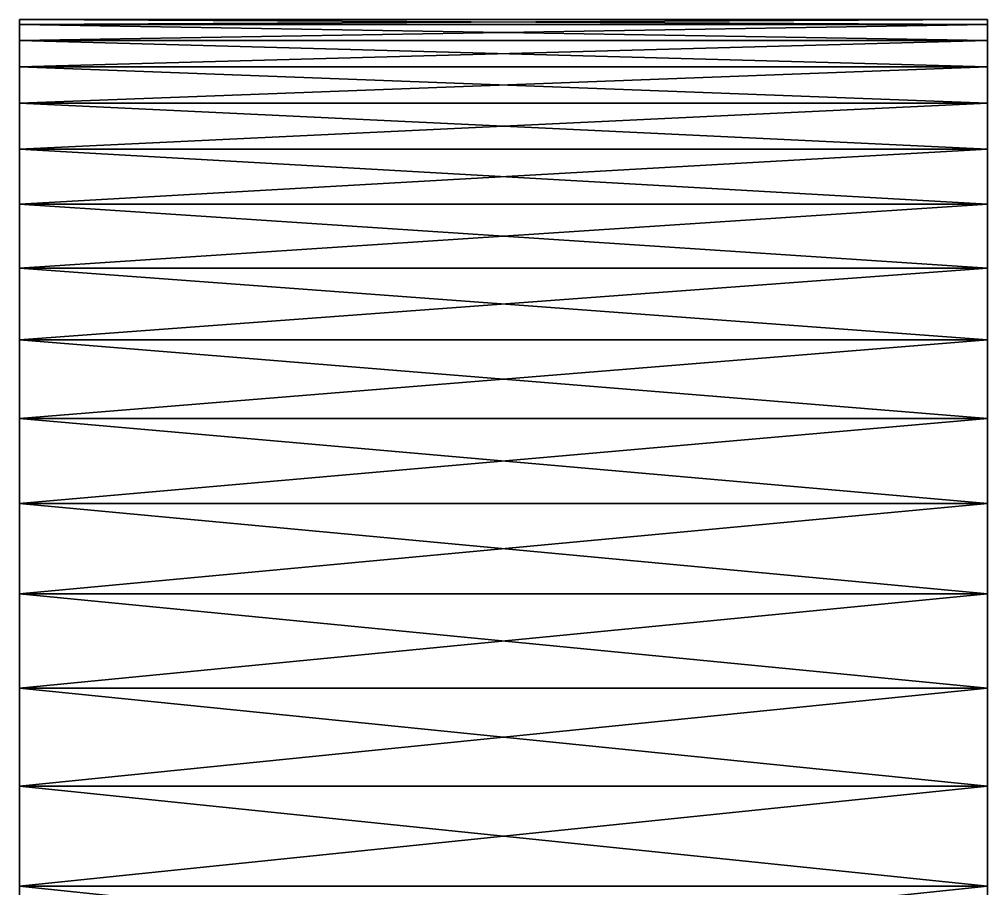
# Model space of a CAD drawing. Extents: x -53 to 3.8, y 0 to 88.2.
# Drawn here: x -7.119 to -3.119, y 84.657 to 88.249 of the extents above; entities that cross this region are included whole.
import ezdxf

# ---------------------------------------------------------------- set-up
doc = ezdxf.new("R2010")
doc.units = 0

msp = doc.modelspace()

# ---------------------------------------------------------------- linework, layer by layer
for points in [[(-7.119, 88.249, 9.5), (-7.119, 84.249), (-7.119, 84.249, 13.5)], [(-7.119, 88.249, 4), (-7.119, 84.249), (-7.119, 88.249, 9.5)], [(-7.119, 84.6671, 0.02191), (-7.119, 84.249), (-7.119, 88.249, 4)], [(-7.119, 88.2271, 3.58189), (-7.119, 84.6671, 0.02191), (-7.119, 88.249, 4)], [(-7.119, 84.249, 13.5), (-7.119, 88.2271, 9.91811), (-7.119, 88.249, 9.5)], [(-7.119, 88.2271, 9.91811), (-3.119, 88.249, 9.5), (-7.119, 88.249, 9.5)], [(-3.119, 88.2271, 9.91811), (-3.119, 88.249, 9.5), (-7.119, 88.2271, 9.91811)], [(-3.119, 88.249, 4), (-7.119, 88.249, 9.5), (-3.119, 88.249, 9.5)], [(-7.119, 88.249, 4), (-7.119, 88.249, 9.5), (-3.119, 88.249, 4)], [(-7.119, 88.249, 4), (-3.119, 88.2271, 3.58189), (-7.119, 88.2271, 3.58189)], [(-3.119, 88.249, 4), (-3.119, 88.2271, 3.58189), (-7.119, 88.249, 4)], [(-3.119, 88.249, 9.5), (-3.119, 88.2271, 9.91811), (-3.119, 84.4306, 9.48508)], [(-3.119, 88.249, 9.5), (-3.119, 84.5505, 7.31155), (-3.119, 88.249, 4)], [(-3.119, 84.623, 7.74625), (-3.119, 84.5505, 7.31155), (-3.119, 88.249, 9.5)], [(-3.119, 84.6473, 8.18628), (-3.119, 84.623, 7.74625), (-3.119, 88.249, 9.5)], [(-3.119, 88.249, 4), (-3.119, 83.1902, 5.09861), (-3.119, 88.2271, 3.58189)], [(-3.119, 83.5144, 5.39709), (-3.119, 83.1902, 5.09861), (-3.119, 88.249, 4)], [(-3.119, 83.8039, 5.72943), (-3.119, 83.5144, 5.39709), (-3.119, 88.249, 4)], [(-3.119, 88.249, 9.5), (-3.119, 84.623, 8.62631), (-3.119, 84.6473, 8.18628)], [(-3.119, 84.5505, 9.061), (-3.119, 84.623, 8.62631), (-3.119, 88.249, 9.5)], [(-3.119, 84.4306, 9.48508), (-3.119, 84.5505, 9.061), (-3.119, 88.249, 9.5)], [(-3.119, 88.249, 4), (-3.119, 84.055, 6.09159), (-3.119, 83.8039, 5.72943)], [(-3.119, 84.2647, 6.47917), (-3.119, 84.055, 6.09159), (-3.119, 88.249, 4)], [(-3.119, 84.4306, 6.88748), (-3.119, 84.2647, 6.47917), (-3.119, 88.249, 4)], [(-3.119, 88.249, 4), (-3.119, 84.5505, 7.31155), (-3.119, 84.4306, 6.88748)], [(-7.119, 88.1616, 3.16835), (-7.119, 84.6671, 0.02191), (-7.119, 88.2271, 3.58189)], [(-7.119, 88.1616, 10.3316), (-7.119, 88.2271, 9.91811), (-7.119, 84.249, 13.5)], [(-3.119, 88.1616, 10.3316), (-3.119, 88.2271, 9.91811), (-7.119, 88.2271, 9.91811)], [(-7.119, 88.1616, 10.3316), (-3.119, 88.1616, 10.3316), (-7.119, 88.2271, 9.91811)], [(-3.119, 88.2271, 3.58189), (-3.119, 88.1616, 3.16835), (-7.119, 88.1616, 3.16835)], [(-7.119, 88.2271, 3.58189), (-3.119, 88.2271, 3.58189), (-7.119, 88.1616, 3.16835)], [(-3.119, 88.2271, 9.91811), (-3.119, 88.1616, 10.3316), (-3.119, 84.4306, 9.48508)], [(-3.119, 83.1902, 5.09861), (-3.119, 88.1616, 3.16835), (-3.119, 88.2271, 3.58189)], [(-7.119, 88.0532, 2.76393), (-7.119, 84.6671, 0.02191), (-7.119, 88.1616, 3.16835)], [(-7.119, 88.0532, 10.7361), (-7.119, 88.1616, 10.3316), (-7.119, 84.249, 13.5)], [(-3.119, 88.0532, 10.7361), (-3.119, 88.1616, 10.3316), (-7.119, 88.1616, 10.3316)], [(-7.119, 88.0532, 10.7361), (-3.119, 88.0532, 10.7361), (-7.119, 88.1616, 10.3316)], [(-3.119, 88.1616, 3.16835), (-3.119, 88.0532, 2.76393), (-7.119, 88.0532, 2.76393)], [(-7.119, 88.1616, 3.16835), (-3.119, 88.1616, 3.16835), (-7.119, 88.0532, 2.76393)], [(-3.119, 88.1616, 10.3316), (-3.119, 88.0532, 10.7361), (-3.119, 84.2647, 9.89338)], [(-3.119, 84.4306, 9.48508), (-3.119, 88.1616, 10.3316), (-3.119, 84.2647, 9.89338)], [(-3.119, 88.0532, 2.76393), (-3.119, 88.1616, 3.16835), (-3.119, 83.1902, 5.09861)], [(-7.119, 87.9032, 2.37305), (-7.119, 84.6671, 0.02191), (-7.119, 88.0532, 2.76393)], [(-7.119, 84.249, 13.5), (-7.119, 87.9032, 11.1269), (-7.119, 88.0532, 10.7361)], [(-3.119, 87.9032, 11.1269), (-3.119, 88.0532, 10.7361), (-7.119, 88.0532, 10.7361)], [(-7.119, 87.9032, 11.1269), (-3.119, 87.9032, 11.1269), (-7.119, 88.0532, 10.7361)], [(-3.119, 88.0532, 2.76393), (-3.119, 87.9032, 2.37305), (-7.119, 87.9032, 2.37305)], [(-7.119, 88.0532, 2.76393), (-3.119, 88.0532, 2.76393), (-7.119, 87.9032, 2.37305)], [(-3.119, 88.0532, 10.7361), (-3.119, 87.9032, 11.1269), (-3.119, 84.2647, 9.89338)], [(-3.119, 82.8351, 4.83761), (-3.119, 88.0532, 2.76393), (-3.119, 83.1902, 5.09861)], [(-3.119, 87.9032, 2.37305), (-3.119, 88.0532, 2.76393), (-3.119, 82.8351, 4.83761)], [(-7.119, 87.7131, 2), (-7.119, 84.6671, 0.02191), (-7.119, 87.9032, 2.37305)], [(-7.119, 87.7131, 11.5), (-7.119, 87.9032, 11.1269), (-7.119, 84.249, 13.5)], [(-3.119, 87.7131, 11.5), (-3.119, 87.9032, 11.1269), (-7.119, 87.9032, 11.1269)], [(-7.119, 87.7131, 11.5), (-3.119, 87.7131, 11.5), (-7.119, 87.9032, 11.1269)], [(-3.119, 87.9032, 2.37305), (-3.119, 87.7131, 2), (-7.119, 87.7131, 2)], [(-7.119, 87.9032, 2.37305), (-3.119, 87.9032, 2.37305), (-7.119, 87.7131, 2)], [(-3.119, 87.9032, 11.1269), (-3.119, 87.7131, 11.5), (-3.119, 84.055, 10.281)], [(-3.119, 84.2647, 9.89338), (-3.119, 87.9032, 11.1269), (-3.119, 84.055, 10.281)], [(-3.119, 87.7131, 2), (-3.119, 87.9032, 2.37305), (-3.119, 82.8351, 4.83761)], [(-7.119, 87.4851, 1.64886), (-7.119, 84.6671, 0.02191), (-7.119, 87.7131, 2)], [(-7.119, 87.4851, 11.8511), (-7.119, 87.7131, 11.5), (-7.119, 84.249, 13.5)], [(-3.119, 87.4851, 11.8511), (-3.119, 87.7131, 11.5), (-7.119, 87.7131, 11.5)], [(-7.119, 87.4851, 11.8511), (-3.119, 87.4851, 11.8511), (-7.119, 87.7131, 11.5)], [(-3.119, 87.7131, 2), (-3.119, 87.4851, 1.64886), (-7.119, 87.4851, 1.64886)], [(-7.119, 87.7131, 2), (-3.119, 87.7131, 2), (-7.119, 87.4851, 1.64886)], [(-3.119, 87.7131, 11.5), (-3.119, 87.4851, 11.8511), (-3.119, 84.055, 10.281)], [(-3.119, 82.8351, 4.83761), (-3.119, 87.4851, 1.64886), (-3.119, 87.7131, 2)], [(-7.119, 87.2216, 1.32348), (-7.119, 84.6671, 0.02191), (-7.119, 87.4851, 1.64886)], [(-7.119, 84.249, 13.5), (-7.119, 87.2216, 12.1765), (-7.119, 87.4851, 11.8511)], [(-3.119, 87.2216, 12.1765), (-3.119, 87.4851, 11.8511), (-7.119, 87.4851, 11.8511)], [(-7.119, 87.2216, 12.1765), (-3.119, 87.2216, 12.1765), (-7.119, 87.4851, 11.8511)], [(-3.119, 87.4851, 1.64886), (-3.119, 87.2216, 1.32348), (-7.119, 87.2216, 1.32348)], [(-7.119, 87.4851, 1.64886), (-3.119, 87.4851, 1.64886), (-7.119, 87.2216, 1.32348)], [(-3.119, 83.8039, 10.6431), (-3.119, 87.4851, 11.8511), (-3.119, 87.2216, 12.1765)], [(-3.119, 84.055, 10.281), (-3.119, 87.4851, 11.8511), (-3.119, 83.8039, 10.6431)], [(-3.119, 82.4534, 4.61726), (-3.119, 87.4851, 1.64886), (-3.119, 82.8351, 4.83761)], [(-3.119, 87.2216, 1.32348), (-3.119, 87.4851, 1.64886), (-3.119, 82.4534, 4.61726)], [(-7.119, 86.9255, 1.02742), (-7.119, 84.6671, 0.02191), (-7.119, 87.2216, 1.32348)], [(-7.119, 86.9255, 12.4726), (-7.119, 87.2216, 12.1765), (-7.119, 84.249, 13.5)], [(-3.119, 86.9255, 12.4726), (-3.119, 87.2216, 12.1765), (-7.119, 87.2216, 12.1765)], [(-7.119, 86.9255, 12.4726), (-3.119, 86.9255, 12.4726), (-7.119, 87.2216, 12.1765)], [(-3.119, 87.2216, 1.32348), (-3.119, 86.9255, 1.02742), (-7.119, 86.9255, 1.02742)], [(-7.119, 87.2216, 1.32348), (-3.119, 87.2216, 1.32348), (-7.119, 86.9255, 1.02742)], [(-3.119, 87.2216, 12.1765), (-3.119, 86.9255, 12.4726), (-3.119, 83.8039, 10.6431)], [(-3.119, 86.9255, 1.02742), (-3.119, 87.2216, 1.32348), (-3.119, 82.4534, 4.61726)], [(-7.119, 86.6001, 0.76393), (-7.119, 84.6671, 0.02191), (-7.119, 86.9255, 1.02742)], [(-7.119, 86.6001, 12.7361), (-7.119, 86.9255, 12.4726), (-7.119, 84.249, 13.5)], [(-3.119, 86.6001, 12.7361), (-3.119, 86.9255, 12.4726), (-7.119, 86.9255, 12.4726)], [(-7.119, 86.6001, 12.7361), (-3.119, 86.6001, 12.7361), (-7.119, 86.9255, 12.4726)], [(-3.119, 86.9255, 1.02742), (-3.119, 86.6001, 0.76393), (-7.119, 86.6001, 0.76393)], [(-7.119, 86.9255, 1.02742), (-3.119, 86.9255, 1.02742), (-7.119, 86.6001, 0.76393)], [(-3.119, 86.9255, 12.4726), (-3.119, 86.6001, 12.7361), (-3.119, 83.8039, 10.6431)], [(-3.119, 82.4534, 4.61726), (-3.119, 86.6001, 0.76393), (-3.119, 86.9255, 1.02742)], [(-7.119, 86.249, 0.5359), (-7.119, 84.6671, 0.02191), (-7.119, 86.6001, 0.76393)], [(-7.119, 84.249, 13.5), (-7.119, 86.249, 12.9641), (-7.119, 86.6001, 12.7361)], [(-3.119, 86.249, 12.9641), (-3.119, 86.6001, 12.7361), (-7.119, 86.6001, 12.7361)], [(-7.119, 86.249, 12.9641), (-3.119, 86.249, 12.9641), (-7.119, 86.6001, 12.7361)], [(-3.119, 86.6001, 0.76393), (-3.119, 86.249, 0.5359), (-7.119, 86.249, 0.5359)], [(-7.119, 86.6001, 0.76393), (-3.119, 86.6001, 0.76393), (-7.119, 86.249, 0.5359)], [(-3.119, 83.5144, 10.9755), (-3.119, 86.6001, 12.7361), (-3.119, 86.249, 12.9641)], [(-3.119, 83.8039, 10.6431), (-3.119, 86.6001, 12.7361), (-3.119, 83.5144, 10.9755)], [(-3.119, 86.249, 0.5359), (-3.119, 86.6001, 0.76393), (-3.119, 82.4534, 4.61726)], [(-7.119, 85.8759, 0.34582), (-7.119, 84.6671, 0.02191), (-7.119, 86.249, 0.5359)], [(-7.119, 85.8759, 13.1542), (-7.119, 86.249, 12.9641), (-7.119, 84.249, 13.5)], [(-3.119, 85.8759, 13.1542), (-3.119, 86.249, 12.9641), (-7.119, 86.249, 12.9641)], [(-7.119, 85.8759, 13.1542), (-3.119, 85.8759, 13.1542), (-7.119, 86.249, 12.9641)], [(-3.119, 86.249, 0.5359), (-3.119, 85.8759, 0.34582), (-7.119, 85.8759, 0.34582)], [(-7.119, 86.249, 0.5359), (-3.119, 86.249, 0.5359), (-7.119, 85.8759, 0.34582)], [(-3.119, 86.249, 12.9641), (-3.119, 85.8759, 13.1542), (-3.119, 83.5144, 10.9755)], [(-3.119, 85.8759, 0.34582), (-3.119, 86.249, 0.5359), (-3.119, 82.4534, 4.61726)], [(-7.119, 85.4851, 0.19577), (-7.119, 84.6671, 0.02191), (-7.119, 85.8759, 0.34582)], [(-7.119, 85.4851, 13.3042), (-7.119, 85.8759, 13.1542), (-7.119, 84.249, 13.5)], [(-3.119, 85.4851, 13.3042), (-3.119, 85.8759, 13.1542), (-7.119, 85.8759, 13.1542)], [(-7.119, 85.4851, 13.3042), (-3.119, 85.4851, 13.3042), (-7.119, 85.8759, 13.1542)], [(-3.119, 85.8759, 0.34582), (-3.119, 85.4851, 0.19577), (-7.119, 85.4851, 0.19577)], [(-7.119, 85.8759, 0.34582), (-3.119, 85.8759, 0.34582), (-7.119, 85.4851, 0.19577)], [(-3.119, 85.8759, 13.1542), (-3.119, 85.4851, 13.3042), (-3.119, 83.5144, 10.9755)], [(-3.119, 82.4534, 4.61726), (-3.119, 85.4851, 0.19577), (-3.119, 85.8759, 0.34582)], [(-7.119, 85.0807, 0.08741), (-7.119, 84.6671, 0.02191), (-7.119, 85.4851, 0.19577)], [(-7.119, 84.249, 13.5), (-7.119, 85.0807, 13.4126), (-7.119, 85.4851, 13.3042)], [(-3.119, 85.0807, 13.4126), (-3.119, 85.4851, 13.3042), (-7.119, 85.4851, 13.3042)], [(-7.119, 85.0807, 13.4126), (-3.119, 85.0807, 13.4126), (-7.119, 85.4851, 13.3042)], [(-3.119, 85.4851, 0.19577), (-3.119, 85.0807, 0.08741), (-7.119, 85.0807, 0.08741)], [(-7.119, 85.4851, 0.19577), (-3.119, 85.4851, 0.19577), (-7.119, 85.0807, 0.08741)], [(-3.119, 85.4851, 13.3042), (-3.119, 85.0807, 13.4126), (-3.119, 83.1902, 11.2739)], [(-3.119, 83.5144, 10.9755), (-3.119, 85.4851, 13.3042), (-3.119, 83.1902, 11.2739)], [(-3.119, 85.0807, 0.08741), (-3.119, 85.4851, 0.19577), (-3.119, 82.4534, 4.61726)], [(-7.119, 84.6671, 13.4781), (-7.119, 85.0807, 13.4126), (-7.119, 84.249, 13.5)], [(-3.119, 84.6671, 13.4781), (-3.119, 85.0807, 13.4126), (-7.119, 85.0807, 13.4126)], [(-7.119, 84.6671, 13.4781), (-3.119, 84.6671, 13.4781), (-7.119, 85.0807, 13.4126)], [(-3.119, 85.0807, 0.08741), (-3.119, 84.6671, 0.02191), (-7.119, 84.6671, 0.02191)], [(-7.119, 85.0807, 0.08741), (-3.119, 85.0807, 0.08741), (-7.119, 84.6671, 0.02191)], [(-3.119, 83.1902, 11.2739), (-3.119, 85.0807, 13.4126), (-3.119, 84.6671, 13.4781)], [(-3.119, 84.6671, 0.02191), (-3.119, 85.0807, 0.08741), (-3.119, 82.4534, 4.61726)], [(-7.119, 84.249, 13.5), (-3.119, 84.6671, 13.4781), (-7.119, 84.6671, 13.4781)], [(-3.119, 84.249, 13.5), (-3.119, 84.6671, 13.4781), (-7.119, 84.249, 13.5)], [(-7.119, 84.6671, 0.02191), (-3.119, 84.249), (-7.119, 84.249)], [(-3.119, 84.6671, 0.02191), (-3.119, 84.249), (-7.119, 84.6671, 0.02191)], [(-3.119, 84.249, 13.5), (-3.119, 83.1902, 11.2739), (-3.119, 84.6671, 13.4781)], [(-3.119, 82.4534, 4.61726), (-3.119, 84.249), (-3.119, 84.6671, 0.02191)]]:
    msp.add_3dface(points)

doc.saveas('drawing.dxf')
